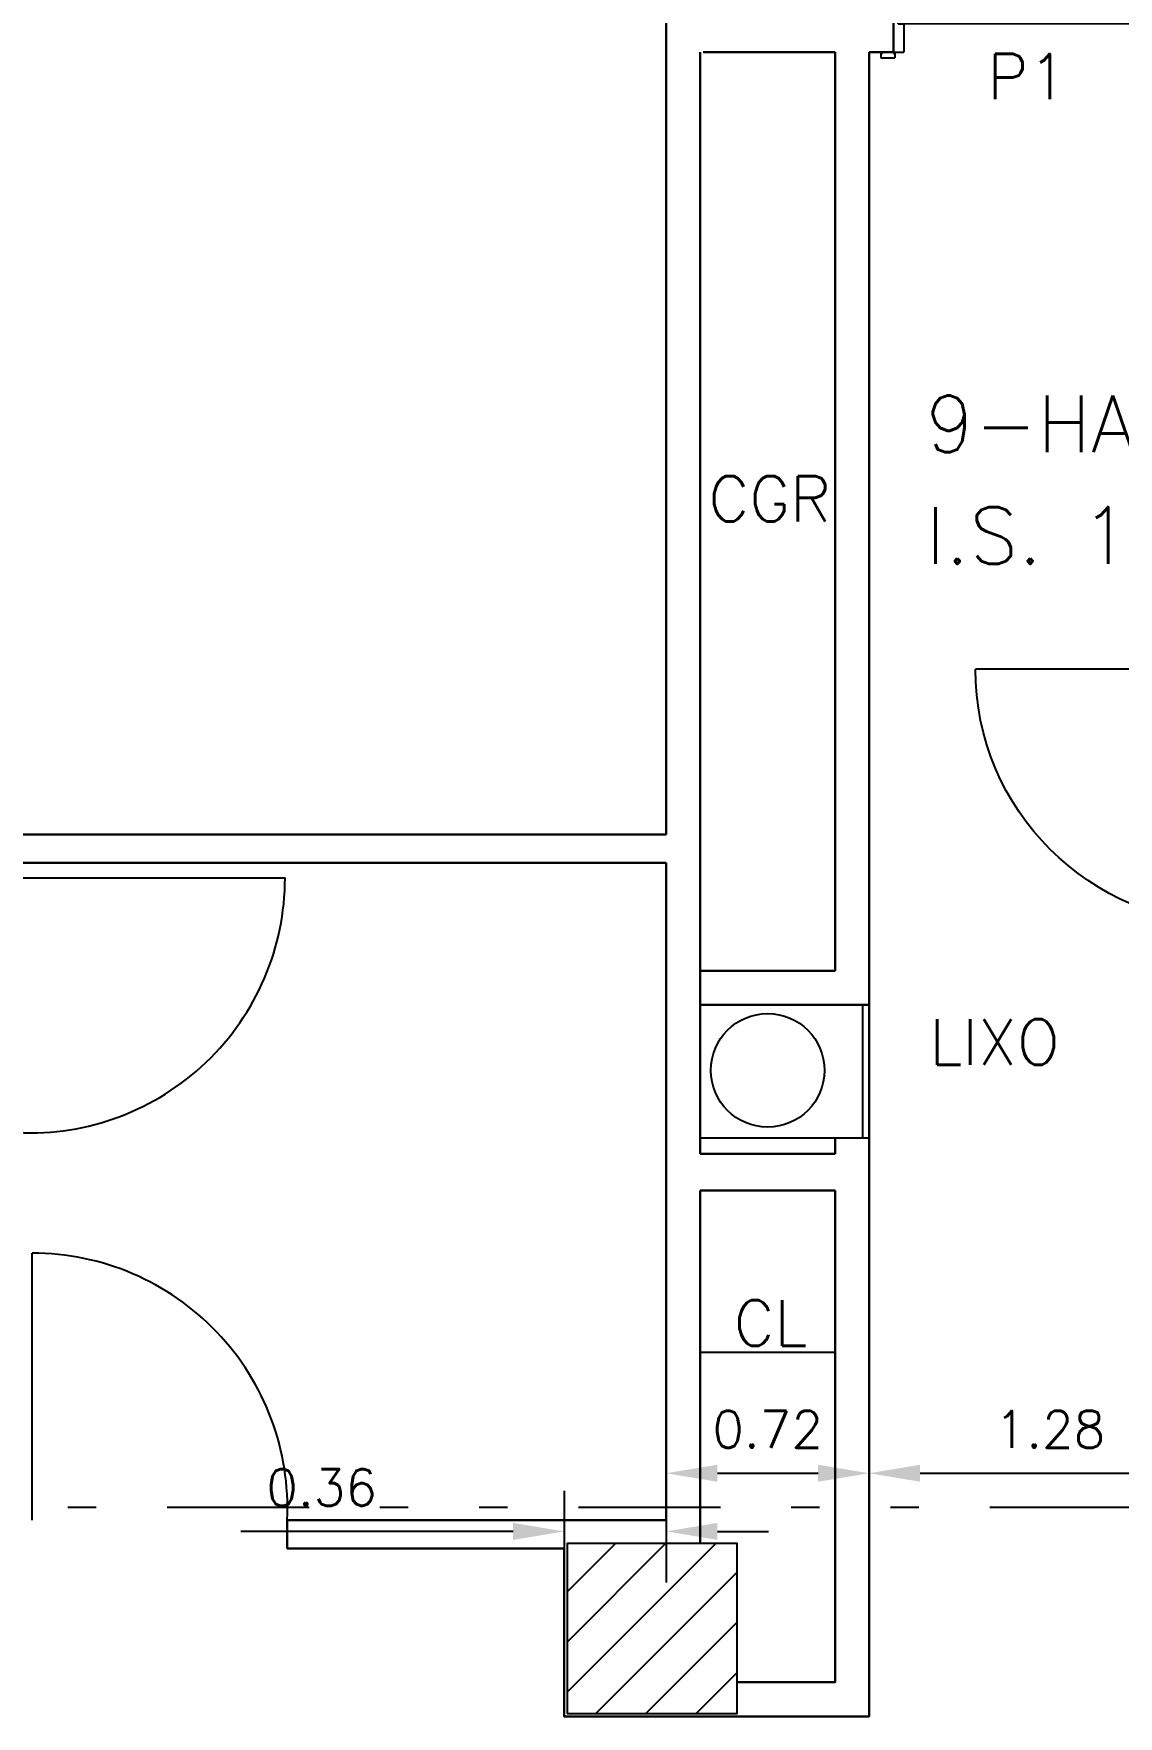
# Model space of a CAD drawing. Extents: x 19.8 to 90.6, y 5.5 to 74.
# Drawn here: x 71.85 to 75.67, y 59.43 to 65.36 of the extents above; entities that cross this region are included whole.
import ezdxf

# ---------------------------------------------------------------- set-up
doc = ezdxf.new("R2010")
doc.units = 0
doc.header["$MEASUREMENT"] = 0
for name, pattern in [('Default', [0]), ('Divide', [1.25, 0.5, -0.25, 0, -0.25, 0, -0.25]), ('Solid', [0])]:
    doc.linetypes.add(name, pattern=pattern)
doc.layers.get('DEFPOINTS').update_dxf_attribs({"linetype": 'Solid'})
for name, color, linetype in [('1st floor plan$0$2FIN', 7, 'Continuous'), ('1st floor plan$0$Doors', 142, 'Continuous'), ('1st floor plan$0$Hatch', 15, 'Continuous'), ('1st floor plan$0$Pillars', 30, 'Continuous'), ('Dimensions (COTAS)', 212, 'Solid'), ('Sections Corte', 9, 'Solid'), ('Text O', 212, 'Default'), ('VAO', 132, 'Default'), ('Xref_Plan', 7, 'Continuous')]:
    doc.layers.add(name, color=color, linetype=linetype)
doc.layers.add('1st floor plan$0$Interior Walls', color=7, linetype='Continuous', lineweight=30)
doc.layers.add('1st floor plan$0$Partitions', color=7, linetype='Continuous', lineweight=30)
doc.styles.add('Simplex', font='SIMPLEX.SHX')
doc.dimstyles.get("Standard").update_dxf_attribs({"dimtxt": 0.13, "dimasz": 0.18, "dimexe": 0.18, "dimexo": 0.0625, "dimgap": 0.09, "dimtad": 1, "dimtih": 1, "dimtoh": 1, "dimzin": 0, "dimdsep": 46, "dimtxsty": 'Simplex', "dimcen": 0.09, "dimadec": 0, "dimazin": 0, "dimtfac": 1, "dimtofl": 0, "dimtmove": 0, "dimatfit": 3, "dimfxl": 1, "dimtolj": 1, "dimtzin": 0, "dimarcsym": 0})

# ---------------------------------------------------------------- blocks, each defined once
blk = doc.blocks.new('*D368')
at = {"layer": 'DEFPOINTS', "color": 0}
for p in [(74.0764, 60.2845), (74.7914, 60.2845), (74.7914, 60.2845)]:
    blk.add_point(p, dxfattribs=at)
at = {"layer": 'Dimensions (COTAS)', "color": 0, "lineweight": -2}
for p, q in [((74.0764, 60.347), (74.0764, 60.4645)), ((74.7914, 60.347), (74.7914, 60.4645)), ((74.2564, 60.2845), (74.6114, 60.2845))]:
    blk.add_line(p, q, dxfattribs=at)
at = {"layer": 'Dimensions (COTAS)', "color": 0}
for points in [[(74.2564, 60.3145), (74.2564, 60.2545), (74.0764, 60.2845)], [(74.6114, 60.3145), (74.6114, 60.2545), (74.7914, 60.2845)]]:
    blk.add_solid(points, dxfattribs=at)
at = {"layer": 'Dimensions (COTAS)', "color": 0, "insert": (74.4339, 60.4395), "char_height": 0.13, "attachment_point": 5, "style": 'Simplex'}
blk.add_mtext('\\A1;0.72', dxfattribs=at)
blk = doc.blocks.new('*D369')
at = {"layer": 'DEFPOINTS', "color": 0}
for p in [(73.7164, 60.2845), (74.0764, 60.2845), (74.0764, 60.0794)]:
    blk.add_point(p, dxfattribs=at)
at = {"layer": 'Dimensions (COTAS)', "color": 0, "lineweight": -2}
for p, q in [((73.7164, 60.222), (73.7164, 59.8994)), ((74.0764, 60.222), (74.0764, 59.8994)), ((73.5364, 60.0794), (72.5764, 60.0794)), ((74.2564, 60.0794), (74.4364, 60.0794))]:
    blk.add_line(p, q, dxfattribs=at)
at = {"layer": 'Dimensions (COTAS)', "color": 0}
for points in [[(73.5364, 60.1094), (73.5364, 60.0494), (73.7164, 60.0794)], [(74.2564, 60.1094), (74.2564, 60.0494), (74.0764, 60.0794)]]:
    blk.add_solid(points, dxfattribs=at)
at = {"layer": 'Dimensions (COTAS)', "color": 0, "insert": (72.8614, 60.2344), "char_height": 0.13, "attachment_point": 5, "style": 'Simplex'}
blk.add_mtext('\\A1;0.36', dxfattribs=at)
blk = doc.blocks.new('*D370')
at = {"layer": 'DEFPOINTS', "color": 0}
for p in [(76.0664, 60.484), (74.7914, 60.2845), (76.0664, 60.2845)]:
    blk.add_point(p, dxfattribs=at)
at = {"layer": 'Dimensions (COTAS)', "color": 0, "lineweight": -2}
for p, q in [((74.7914, 60.347), (74.7914, 60.4645)), ((76.0664, 60.4215), (76.0664, 60.1045)), ((74.9714, 60.2845), (75.8864, 60.2845))]:
    blk.add_line(p, q, dxfattribs=at)
at = {"layer": 'Dimensions (COTAS)', "color": 0}
for points in [[(74.9714, 60.3145), (74.9714, 60.2545), (74.7914, 60.2845)], [(75.8864, 60.3145), (75.8864, 60.2545), (76.0664, 60.2845)]]:
    blk.add_solid(points, dxfattribs=at)
at = {"layer": 'Dimensions (COTAS)', "color": 0, "insert": (75.4289, 60.4395), "char_height": 0.13, "attachment_point": 5, "style": 'Simplex'}
blk.add_mtext('\\A1;1.28', dxfattribs=at)
blk = doc.blocks.new('P90-13')
at = {"color": 0}
for p, q in [((0, 0), (0, 0.9)), ((-0.0619, 0.005), (-0.0619, 0.02)), ((-0.0619, 0.02), (-0.0119, 0.02)), ((-0.0619, 0.005), (-0.0569, 0.005)), ((-0.0569, 0), (-0.0569, 0.005)), ((-0.0169, 0), (-0.0169, 0.005)), ((-0.0169, 0.005), (-0.0119, 0.005)), ((-0.0169, 0), (0, 0)), ((-0.0119, 0.005), (-0.0119, 0.02)), ((0, 0), (0.9, 0)), ((0, -0.03), (0, 0)), ((0.9619, 0.02), (0.9119, 0.02)), ((0.9119, 0.005), (0.9119, 0.02)), ((0.9169, 0.005), (0.9119, 0.005)), ((0.9169, 0), (0.9169, 0.005)), ((0.9619, 0.005), (0.9569, 0.005)), ((0.9569, 0), (0.9569, 0.005)), ((0.9619, 0.005), (0.9619, 0.02)), ((0, -0.03), (0.02, -0.03)), ((0.88, -0.03), (0.02, -0.03)), ((0.02, -0.03), (0.02, -0.13)), ((0.9, -0.03), (0.88, -0.03)), ((0.88, -0.03), (0.88, -0.13)), ((0.9169, 0), (0.9, 0)), ((0.9, -0.03), (0.9, 0)), ((-0.0619, -0.135), (-0.0619, -0.15)), ((-0.0619, -0.135), (-0.0569, -0.135)), ((-0.0619, -0.15), (-0.0119, -0.15)), ((-0.0569, -0.13), (-0.0569, -0.135)), ((-0.0169, -0.13), (-0.0169, -0.135)), ((-0.0169, -0.13), (0.02, -0.13)), ((-0.0169, -0.135), (-0.0119, -0.135)), ((-0.0119, -0.135), (-0.0119, -0.15)), ((0.9169, -0.13), (0.88, -0.13)), ((0.9169, -0.135), (0.9119, -0.135)), ((0.9119, -0.135), (0.9119, -0.15)), ((0.9619, -0.15), (0.9119, -0.15)), ((0.9169, -0.13), (0.9169, -0.135)), ((0.9569, -0.13), (0.9569, -0.135)), ((0.9619, -0.135), (0.9569, -0.135)), ((0.9619, -0.135), (0.9619, -0.15))]:
    blk.add_line(p, q, dxfattribs=at)
blk.add_arc((0, 0), 0.9, 360, 90, dxfattribs=at)
blk = doc.blocks.new('1st floor plan$0$Door 1')
blk.add_line((0, 0), (0, 0.9414))
blk.add_arc((0, 0.0414), 0.9, 357.36269, 90)
blk = doc.blocks.new('1st floor plan$0$P2')
at = {"layer": '1st floor plan$0$Hatch'}
h = blk.add_hatch(dxfattribs=at)
h.set_pattern_fill('ANSI31', color=256, style=0)
h.set_pattern_definition([(45, (-41.75321, -29.09718), (-0.08838835, 0.08838835), [])])
h.paths.add_polyline_path([(-0.3, 0.3), (-0.3, -0.3), (0.3, -0.3), (0.3, 0.3)])
at = {"layer": '1st floor plan$0$Pillars'}
blk.add_lwpolyline([(-0.3, -0.3), (0.3, -0.3), (0.3, 0.3), (-0.3, 0.3)], close=True, dxfattribs=at)
blk = doc.blocks.new('1st floor plan')
at = {"layer": '1st floor plan$0$2FIN'}
for p, q in [((74.1964, 61.4681), (74.1964, 61.9378)), ((74.1964, 61.9378), (74.7914, 61.9378)), ((74.7692, 61.4681), (74.7692, 61.9378)), ((74.7914, 61.4681), (74.7914, 61.9378)), ((74.1964, 61.4681), (74.7914, 61.4681)), ((74.1964, 60.7121), (74.6714, 60.7121))]:
    blk.add_line(p, q, dxfattribs=at)
blk.add_circle((74.4339, 61.7056), 0.2, dxfattribs=at)
at = {"layer": '1st floor plan$0$Interior Walls'}
for points in [[(74.0764, 62.538), (68.6757, 62.538), (68.6757, 62.438), (71.691, 62.438), (71.691, 62.3849), (71.791, 62.3849), (71.791, 62.438), (74.0764, 62.438)], [(74.0764, 60.1194), (72.74, 60.1194), (72.74, 60.0194), (73.7164, 60.0194)]]:
    blk.add_lwpolyline(points, dxfattribs=at)
at = {"layer": '1st floor plan$0$Partitions'}
for p, q in [((74.8774, 65.4271), (74.8774, 65.2971)), ((74.1964, 62.0571), (74.1964, 65.2971)), ((74.6714, 65.2971), (74.2064, 65.2971)), ((74.6714, 62.0571), (74.6714, 65.2971)), ((74.8774, 65.2971), (74.7914, 65.2971)), ((74.1964, 61.4117), (74.1964, 62.0571)), ((74.1964, 62.0571), (74.6714, 62.0571)), ((74.1964, 61.9371), (74.7914, 61.9371)), ((74.6714, 61.4117), (74.6714, 61.4681)), ((74.1964, 61.4117), (74.6714, 61.4117)), ((74.1964, 60.0369), (74.1964, 61.2817)), ((74.6714, 61.2817), (74.1964, 61.2817))]:
    blk.add_line(p, q, dxfattribs=at)
for points in [[(74.0764, 62.538), (74.0764, 66.9271)], [(74.7914, 65.2971), (74.7914, 59.4271), (73.7164, 59.4271), (73.7164, 60.0194)], [(74.0764, 60.1194), (74.0764, 62.438)], [(74.3264, 59.5471), (74.6714, 59.5471), (74.6714, 61.2817)]]:
    blk.add_lwpolyline(points, dxfattribs=at)
at = {"layer": '1st floor plan$0$Doors', "rotation": 270}
blk.add_blockref('1st floor plan$0$Door 1', (71.791, 62.3849), dxfattribs=at)
at = {"layer": '1st floor plan$0$Doors'}
blk.add_blockref('1st floor plan$0$Door 1', (71.841, 60.1194), dxfattribs=at)
at = {"layer": '1st floor plan$0$Partitions'}
blk.add_blockref('1st floor plan$0$P2', (74.0264, 59.7369), dxfattribs=at)

msp = doc.modelspace()

# ---------------------------------------------------------------- linework, layer by layer
at = {"layer": 'Sections Corte', "linetype": 'Divide'}
msp.add_line((70.867, 60.165), (83.0126, 60.165), dxfattribs=at)

# ---------------------------------------------------------------- block references
at = {"layer": 'VAO'}
msp.add_blockref('P90-13', (74.8943, 65.4271), dxfattribs=at)
at = {"layer": 'VAO', "xscale": -1, "rotation": 90}
msp.add_blockref('P90-13', (76.0664, 63.1209), dxfattribs=at)
at = {"layer": 'Xref_Plan'}
msp.add_blockref('1st floor plan', (0, 0), dxfattribs=at)

# ---------------------------------------------------------------- texts
at = {"layer": 'Text O', "style": 'Simplex'}
for s, p in [('P1', (75.209, 65.1308)), ('CGR', (74.2249, 63.6415)), ('LIXO', (75.0037, 61.7256)), ('CL', (74.3138, 60.7345))]:
    msp.add_text(s, height=0.16, dxfattribs=at).set_placement(p)
at = {"layer": 'Text O', "color": 7, "style": 'Simplex'}
for s, p in [('9-HALL', (74.9909, 63.8855)), ('I.S. 1', (74.9909, 63.492))]:
    msp.add_text(s, height=0.2, dxfattribs=at).set_placement(p)

# ---------------------------------------------------------------- dimensions: what is measured, and where the dimension line sits
at = {"layer": 'Dimensions (COTAS)'}
for base, p1, p2, picture, middle in [((74.7913787927, 60.2845184462), (74.0763787927, 60.2845184462), (74.7913787927, 60.2845184462), '*D368', (74.4338787927, 60.4395184462)), ((76.066378, 60.284518), (74.791379, 60.284518), (76.066378, 60.484005), '*D370', (75.428878, 60.439518))]:
    dim = msp.add_linear_dim(base=base, p1=p1, p2=p2, angle=0, dimstyle='Standard', dxfattribs=at)
    dim.commit()
    dim.dimension.update_dxf_attribs({"geometry": picture, "text_midpoint": middle})
dim = msp.add_linear_dim(base=(74.0764, 60.0794), p1=(73.7164, 60.2845), p2=(74.0764, 60.2845), angle=0, dimstyle='Standard', dxfattribs=at)
dim.commit()
dim.dimension.update_dxf_attribs({"geometry": '*D369', "text_midpoint": (72.8614, 60.0794), "dimtype": 160})

doc.saveas('drawing.dxf')
